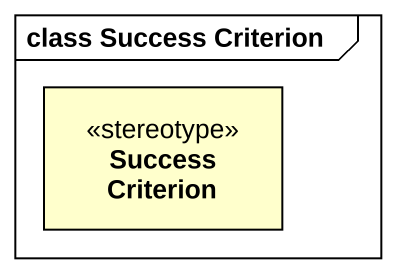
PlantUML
@startuml
mainframe class Success Criterion
hide circle
hide empty members
class "Success Criterion" as Success_Criterion <<stereotype>>
@enduml
